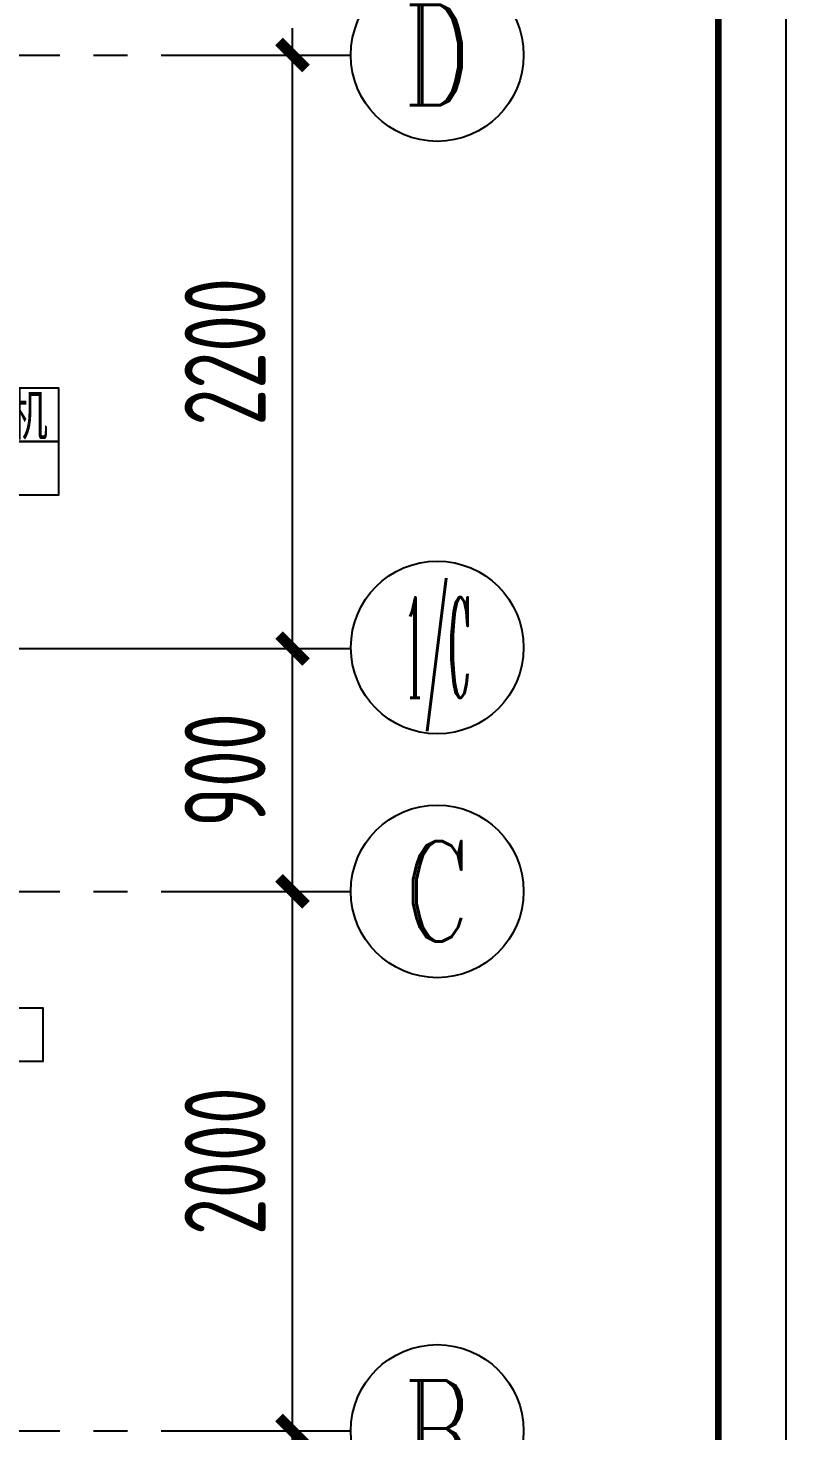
# Model space of a CAD drawing. Header units: millimetres. Extents: x -133666 to 880576, y -269375 to 86941.
# Drawn here: x 34396 to 37204, y -95375 to -90175 of the extents above; entities that cross this region are included whole.
import ezdxf
from ezdxf.enums import TextEntityAlignment as Align

# ---------------------------------------------------------------- set-up
doc = ezdxf.new("R2010")
doc.units = ezdxf.units.MM
doc.header["$LTSCALE"] = 1000
for name, pattern in [('6#轴网(1-4)20181120$0$11 12 17 18 19 20 21 22-ZW$0$DOTE', [2.42, 2, -0.2, 0.02, -0.2]), ('CENTER', [50.8, 31.75, -6.35, 6.35, -6.35]), ('CENTER2', [1.125, 0.75, -0.125, 0.125, -0.125])]:
    doc.linetypes.add(name, pattern=pattern)
doc.layers.get('0').update_dxf_attribs({"linetype": 'CONTINUOUS'})
doc.layers.get('Defpoints').update_dxf_attribs({"color": 6, "linetype": 'CONTINUOUS'})
for name, color, linetype in [('6#轴网(1-4)20181120$0$11 12 17 18 19 20 21 22-ZW$0$AXIS_轴号_A', 8, 'CONTINUOUS'), ('6#轴网(1-4)20181120$0$11 12 17 18 19 20 21 22-ZW$0$AXIS_轴文_A', 8, 'CONTINUOUS'), ('6#轴网(1-4)20181120$0$11 12 17 18 19 20 21 22-ZW$0$AXIS_轴线_A', 8, '6#轴网(1-4)20181120$0$11 12 17 18 19 20 21 22-ZW$0$DOTE'), ('6#轴网(1-4)20181120$0$AXIS_TEXT', 8, 'CONTINUOUS'), ('AXIS', 253, 'CENTER'), ('BORDER', 7, 'CONTINUOUS'), ('DIM', 3, 'CONTINUOUS'), ('PUB_TEXT', 7, 'CONTINUOUS'), ('WALL', 2, 'CONTINUOUS')]:
    doc.layers.add(name, color=color, linetype=linetype)
doc.styles.add('6#轴网(1-4)20181120$0$11 12 17 18 19 20 21 22-ZW$0$_TCH_AXIS', font='COMPLEX', dxfattribs={"bigfont": 'GBCBIG'})
doc.styles.add('6#轴网(1-4)20181120$0$COMPLEX', font='COMPLEX')
doc.styles.add('ZZ', font='tssdeng.shx', dxfattribs={"width": 0.7, "bigfont": 'tssdchn.shx'})
doc.styles.add('黑体', font='simhei.ttf')
doc.dimstyles.new('TSSD_100_100', dxfattribs={"dimtxt": 300, "dimasz": 100, "dimexe": 100, "dimexo": 250, "dimgap": 100, "dimtad": 1, "dimdec": 0, "dimzin": 0, "dimdsep": 46, "dimtxsty": 'ZZ', "dimblk": 'ARCHTICK', "dimcen": 0, "dimdle": 100, "dimclrd": 256, "dimclrt": 7, "dimadec": 0, "dimazin": 0, "dimtfac": 1, "dimtdec": 0, "dimtix": 1, "dimtmove": 2, "dimatfit": 3, "dimfxl": 0, "dimtolj": 1, "dimtzin": 0, "dimarcsym": 0})

# ---------------------------------------------------------------- blocks, each defined once
blk = doc.blocks.new('6#轴网(1-4)20181120$0$_AXISO')
at = {"color": 8}
blk.add_circle((0, 0), 0.5, dxfattribs=at)
at = {"layer": '6#轴网(1-4)20181120$0$AXIS_TEXT', "color": 8, "style": '6#轴网(1-4)20181120$0$COMPLEX', "width": 1.041667}
blk.add_attdef('A', text='', height=0.56, dxfattribs=at).set_placement((-0.25, -0.28), (0.25, -0.28), align=Align.FIT)
blk = doc.blocks.new('_ArchTick')
at = {"color": 0, "linetype": 'ByBlock', "const_width": 0.4}
blk.add_lwpolyline([(-0.5, -0.5), (0.5, 0.5)], dxfattribs=at)
blk = doc.blocks.new('*D355')
at = {"layer": 'Defpoints', "color": 0, "transparency": 16777216}
for p in [(8738.9, 3800), (8902.1, 3800), (8738.9, 100)]:
    blk.add_point(p, dxfattribs=at)
at = {"layer": 'DIM', "lineweight": -2, "transparency": 16777216}
blk.add_line((8902.1, 0), (8902.1, 3900), dxfattribs=at)
at = {"layer": 'DIM', "color": 0, "lineweight": -2, "transparency": 16777216}
for p, q in [((8988.9, 3800), (9002.1, 3800)), ((8988.9, 100), (9002.1, 100))]:
    blk.add_line(p, q, dxfattribs=at)
at = {"layer": 'DIM', "lineweight": -2, "transparency": 16777216, "xscale": 100, "yscale": 100, "zscale": 100}
for p, rotation in [((8902.1, 3800), 90), ((8902.1, 100), 270)]:
    blk.add_blockref('_ArchTick', p, dxfattribs=dict(at, rotation=rotation))
at = {"layer": 'DIM', "color": 7, "transparency": 16777216, "insert": (8652.1, 1950), "char_height": 300, "attachment_point": 5, "rotation": 90, "style": 'ZZ'}
blk.add_mtext('\\A1;3700', dxfattribs=at)
blk = doc.blocks.new('*D356')
at = {"layer": 'Defpoints', "color": 0, "transparency": 16777216}
for p in [(8738.9, 5800), (8902.1, 5800), (8738.9, 3800)]:
    blk.add_point(p, dxfattribs=at)
at = {"layer": 'DIM', "lineweight": -2, "transparency": 16777216}
blk.add_line((8902.1, 3700), (8902.1, 5900), dxfattribs=at)
at = {"layer": 'DIM', "color": 0, "lineweight": -2, "transparency": 16777216}
for p, q in [((8988.9, 5800), (9002.1, 5800)), ((8988.9, 3800), (9002.1, 3800))]:
    blk.add_line(p, q, dxfattribs=at)
at = {"layer": 'DIM', "lineweight": -2, "transparency": 16777216, "xscale": 100, "yscale": 100, "zscale": 100}
for p, rotation in [((8902.1, 5800), 90), ((8902.1, 3800), 270)]:
    blk.add_blockref('_ArchTick', p, dxfattribs=dict(at, rotation=rotation))
at = {"layer": 'DIM', "color": 7, "transparency": 16777216, "insert": (8652.1, 4800), "char_height": 300, "attachment_point": 5, "rotation": 90, "style": 'ZZ'}
blk.add_mtext('\\A1;2000', dxfattribs=at)
blk = doc.blocks.new('*D357')
at = {"layer": 'Defpoints', "color": 0, "transparency": 16777216}
for p in [(8738.9, 6700), (8902.1, 6700), (8738.9, 5800)]:
    blk.add_point(p, dxfattribs=at)
at = {"layer": 'DIM', "lineweight": -2, "transparency": 16777216}
blk.add_line((8902.1, 5700), (8902.1, 6800), dxfattribs=at)
at = {"layer": 'DIM', "color": 0, "lineweight": -2, "transparency": 16777216}
for p, q in [((8988.9, 6700), (9002.1, 6700)), ((8988.9, 5800), (9002.1, 5800))]:
    blk.add_line(p, q, dxfattribs=at)
at = {"layer": 'DIM', "lineweight": -2, "transparency": 16777216, "xscale": 100, "yscale": 100, "zscale": 100}
for p, rotation in [((8902.1, 6700), 90), ((8902.1, 5800), 270)]:
    blk.add_blockref('_ArchTick', p, dxfattribs=dict(at, rotation=rotation))
at = {"layer": 'DIM', "color": 7, "transparency": 16777216, "insert": (8652.1, 6250), "char_height": 300, "attachment_point": 5, "rotation": 90, "style": 'ZZ'}
blk.add_mtext('\\A1;900', dxfattribs=at)
blk = doc.blocks.new('*D358')
at = {"layer": 'Defpoints', "color": 0, "transparency": 16777216}
for p in [(8738.9, 8900), (8902.1, 8900), (8738.9, 6700)]:
    blk.add_point(p, dxfattribs=at)
at = {"layer": 'DIM', "lineweight": -2, "transparency": 16777216}
blk.add_line((8902.1, 6600), (8902.1, 9000), dxfattribs=at)
at = {"layer": 'DIM', "color": 0, "lineweight": -2, "transparency": 16777216}
for p, q in [((8988.9, 8900), (9002.1, 8900)), ((8988.9, 6700), (9002.1, 6700))]:
    blk.add_line(p, q, dxfattribs=at)
at = {"layer": 'DIM', "lineweight": -2, "transparency": 16777216, "xscale": 100, "yscale": 100, "zscale": 100}
for p, rotation in [((8902.1, 8900), 90), ((8902.1, 6700), 270)]:
    blk.add_blockref('_ArchTick', p, dxfattribs=dict(at, rotation=rotation))
at = {"layer": 'DIM', "color": 7, "transparency": 16777216, "insert": (8652.1, 7800), "char_height": 300, "attachment_point": 5, "rotation": 90, "style": 'ZZ'}
blk.add_mtext('\\A1;2200', dxfattribs=at)
blk = doc.blocks.new('B20190319225928')
at = {"layer": 'BORDER'}
blk.add_lwpolyline([(0, 0), (0, 29700), (42000, 29700), (42000, 0)], close=True, dxfattribs=at)
at = {"layer": 'BORDER', "const_width": 50}
blk.add_lwpolyline([(2500, 500), (2500, 29200), (41500, 29200), (41500, 500)], close=True, dxfattribs=at)
blk = doc.blocks.new('B20190222125856')
at = {"layer": '6#轴网(1-4)20181120$0$11 12 17 18 19 20 21 22-ZW$0$AXIS_轴线_A'}
blk.add_line((2989.5, 6700), (9118.2, 6700), dxfattribs=at)
at = {"layer": 'AXIS', "linetype": 'CENTER2'}
for p, q in [((-2834.7, 8900), (9118.1, 8900)), ((-2834.7, 5800), (9118.1, 5800)), ((-2834.7, 3800), (9118.1, 3800))]:
    blk.add_line(p, q, dxfattribs=at)
at = {"layer": '6#轴网(1-4)20181120$0$11 12 17 18 19 20 21 22-ZW$0$AXIS_轴号_A', "color": 6}
ref = blk.add_blockref('6#轴网(1-4)20181120$0$_AXISO', (9438.1, 8900), dxfattribs=dict(at, xscale=640, yscale=640, zscale=640))
ref.add_attrib('A', 'D', dxfattribs={"layer": '6#轴网(1-4)20181120$0$11 12 17 18 19 20 21 22-ZW$0$AXIS_轴文_A', "height": 372.8, "style": '6#轴网(1-4)20181120$0$11 12 17 18 19 20 21 22-ZW$0$_TCH_AXIS', "width": 0.823529}).set_placement((9313.9, 8713.6), (9562.4, 8713.6), align=Align.FIT)
ref = blk.add_blockref('6#轴网(1-4)20181120$0$_AXISO', (9438.2, 6703.8), dxfattribs=dict(at, xscale=640, yscale=640, zscale=640))
ref.add_attrib('A', '1/C', dxfattribs={"layer": '6#轴网(1-4)20181120$0$11 12 17 18 19 20 21 22-ZW$0$AXIS_轴文_A', "height": 372.76, "style": '6#轴网(1-4)20181120$0$11 12 17 18 19 20 21 22-ZW$0$_TCH_AXIS', "width": 0.269231}).set_placement((9313.9, 6517.5), (9562.4, 6517.5), align=Align.FIT)
ref = blk.add_blockref('6#轴网(1-4)20181120$0$_AXISO', (9438.1, 5800), dxfattribs=dict(at, xscale=640, yscale=640, zscale=640))
ref.add_attrib('A', 'C', dxfattribs={"layer": '6#轴网(1-4)20181120$0$11 12 17 18 19 20 21 22-ZW$0$AXIS_轴文_A', "height": 372.8, "style": '6#轴网(1-4)20181120$0$11 12 17 18 19 20 21 22-ZW$0$_TCH_AXIS', "width": 0.933333}).set_placement((9313.9, 5613.6), (9562.4, 5613.6), align=Align.FIT)
ref = blk.add_blockref('6#轴网(1-4)20181120$0$_AXISO', (9438.1, 3800), dxfattribs=dict(at, xscale=640, yscale=640, zscale=640))
ref.add_attrib('A', 'B', dxfattribs={"layer": '6#轴网(1-4)20181120$0$11 12 17 18 19 20 21 22-ZW$0$AXIS_轴文_A', "height": 372.8, "style": '6#轴网(1-4)20181120$0$11 12 17 18 19 20 21 22-ZW$0$_TCH_AXIS', "width": 0.823529}).set_placement((9313.9, 3613.6), (9562.4, 3613.6), align=Align.FIT)
at = {"layer": 'DIM'}
for base, p1, p2, picture, middle in [((8902.1, 8900), (8738.9, 6700), (8738.9, 8900), '*D358', (8652.1, 7800)), ((8902.1, 6700), (8738.9, 5800), (8738.9, 6700), '*D357', (8652.1, 6250)), ((8902.1, 5800), (8738.9, 3800), (8738.9, 5800), '*D356', (8652.1, 4800)), ((8902.1, 3800), (8738.9, 100), (8738.9, 3800), '*D355', (8652.1, 1950))]:
    dim = blk.add_linear_dim(base=base, p1=p1, p2=p2, angle=90, dimstyle='TSSD_100_100', dxfattribs=at)
    dim.commit()
    dim.dimension.update_dxf_attribs({"geometry": picture, "text_midpoint": middle})

msp = doc.modelspace()

# ---------------------------------------------------------------- linework, layer by layer
at = {"layer": 'PUB_TEXT'}
for points in [[(33893.9, -91706.9), (33893.9, -91508), (34508.8, -91508), (34508.8, -91706.9)], [(33893.9, -91905.8), (33893.9, -91706.9), (34508.8, -91706.9), (34508.8, -91905.8)], [(33893.9, -94005.9), (33893.9, -93807), (34450.5, -93807), (34450.5, -94005.9)]]:
    msp.add_lwpolyline(points, close=True, dxfattribs=at)

# ---------------------------------------------------------------- block references
at = {"layer": 'DIM'}
msp.add_blockref('B20190222125856', (26474, -99174.8), dxfattribs=at)
at = {"layer": 'WALL', "xscale": 0.5, "yscale": 0.5, "zscale": 0.5, "rotation": 270}
msp.add_blockref('B20190319225928', (22353.8, -85042.1), dxfattribs=at)

# ---------------------------------------------------------------- texts
at = {"layer": 'PUB_TEXT', "style": '黑体', "width": 0.7}
msp.add_text('抽油烟机', height=150, dxfattribs=at).set_placement((33897.1, -91684.2))

doc.saveas('drawing.dxf')
